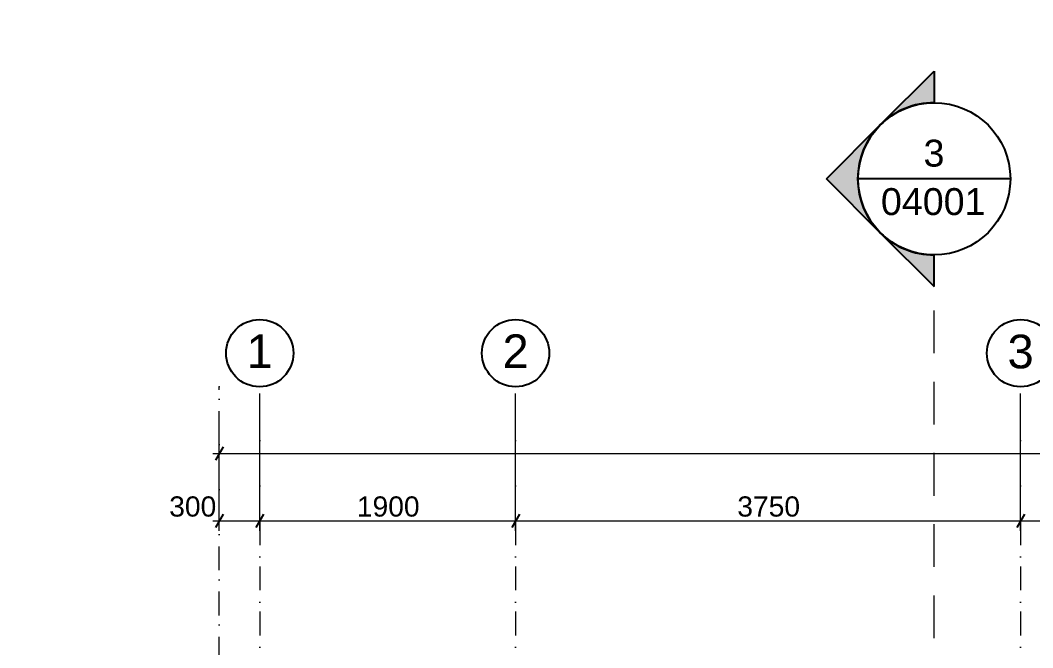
# Model space of a CAD drawing. Header units: millimetres. Extents: x -14278 to 101596, y -22378 to 34603.
# Drawn here: x -1778 to 5740, y 15831 to 20494 of the extents above; entities that cross this region are included whole.
import ezdxf
from ezdxf.enums import TextEntityAlignment as Align

# ---------------------------------------------------------------- set-up
doc = ezdxf.new("R2010")
doc.units = ezdxf.units.MM
doc.header["$MEASUREMENT"] = 0
doc.linetypes.add('Dot & Dashed', pattern=[335.138881, 176.388884, -88.194442, 0, -70.555556])
doc.linetypes.add('Long Dashed', pattern=[529.166651, 317.499995, -211.666656])
for name, color, linetype in [('A-Zz_60_50_80-P_MarkerSection', 7, 'Continuous'), ('NewA-Ee_30_60-M_Pavements', 7, 'Continuous'), ('NewA-SL-M_SpacesExternal', 7, 'Continuous'), ('NewA-Zz_20_20-D_DimensionGrid', 7, 'Continuous'), ('NewA-Zz_35_40_80-M_GridStructural', 7, 'Continuous'), ('NewA-Zz_50_10_70-P_BoundarySiteRed', 7, 'Continuous')]:
    doc.layers.add(name, color=color, linetype=linetype)
doc.styles.add('GENERATED_STYLE_1', font='')
doc.styles.get('GENERATED_STYLE_1').set_extended_font_data('Arial')
doc.dimstyles.new('GENERATED_STYLE__2', dxfattribs={"dimtxt": 150, "dimasz": 76, "dimexe": 0.18, "dimexo": 300, "dimgap": 0.09, "dimtad": 1, "dimtih": 1, "dimtoh": 1, "dimdec": 0, "dimzin": 0, "dimdsep": 46, "dimtxsty": 'GENERATED_STYLE_1', "dimblk": 'ARROWHEAD_2', "dimblk1": 'ARROWHEAD_2', "dimblk2": 'ARROWHEAD_2', "dimcen": 0.09, "dimclrd": 6, "dimclre": 6, "dimclrt": 7, "dimazin": 0, "dimtfac": 1, "dimtdec": 4, "dimtmove": 0, "dimatfit": 3, "dimfxl": 0, "dimtolj": 1, "dimtzin": 0, "dimarcsym": 0})

# ---------------------------------------------------------------- blocks, each defined once
blk = doc.blocks.new('BUILDING SITE_Site_28_1', base_point=(-3334.4, -767))
at = {"layer": 'NewA-SL-M_SpacesExternal', "color": 253, "linetype": 'Continuous', "lineweight": 13}
blk.add_arc((14339.9, 6112.3), 28490.7, 121.33096, 152.68976, dxfattribs=at)
at = {"layer": 'NewA-SL-M_SpacesExternal', "color": 5, "lineweight": 70, "style": 'GENERATED_STYLE_1'}
for tag, height, p in [('ROOM_NAME', 200, (-4325.1, -459.1)), ('ROOM_NUMBER', 150, (-4325.1, -762)), ('adj_text', 150, (-4325.1, -997.7))]:
    blk.add_attdef(tag, text='', height=height, dxfattribs=at).set_placement(p, align=Align.TOP_LEFT)
blk = doc.blocks.new('Mesh_1_1', base_point=(14339.9, 34603))
at = {"layer": 'NewA-Ee_30_60-M_Pavements', "color": 254, "linetype": 'Continuous', "lineweight": 13, "flags": 128}
blk.add_lwpolyline([(14339.9, 34603, -0.414214), (42830.6, 6112.3, -0.414214), (14339.9, -22378.4, -0.414214), (-14150.7, 6112.3, -0.414214)], format="xyb", close=True, dxfattribs=at)
blk = doc.blocks.new('Standard grid marker')
at = {"layer": 'NewA-Zz_35_40_80-M_GridStructural', "color": 6, "linetype": 'Dot & Dashed', "lineweight": 13}
for q in [(18130.8, 0), (0, 0)]:
    blk.add_line((1000, 0), q, dxfattribs=at)
at = {"layer": 'NewA-Zz_35_40_80-M_GridStructural', "linetype": 'Continuous'}
blk.add_circle((-250, 0), 250, dxfattribs=at)
at = {"layer": 'NewA-Zz_35_40_80-M_GridStructural', "color": 6, "linetype": 'Dot & Dashed', "lineweight": 13}
blk.add_point((1000, 0), dxfattribs=at)
blk.add_point((1000, 0), dxfattribs=at)
at = {"layer": 'NewA-Zz_35_40_80-M_GridStructural', "style": 'GENERATED_STYLE_1'}
blk.add_attdef('AC_MarkerText_1', text='', height=250, rotation=90, dxfattribs=at).set_placement((-250, 14.3), align=Align.MIDDLE_CENTER)
blk = doc.blocks.new('Standard grid marker_3')
at = {"layer": 'NewA-Zz_35_40_80-M_GridStructural', "color": 6, "linetype": 'Dot & Dashed', "lineweight": 13}
blk.add_line((0, 0), (19130.8, 0), dxfattribs=at)
blk.add_point((19130.8, 0), dxfattribs=at)
blk = doc.blocks.new('*D355')
at = {"layer": 'NewA-Zz_20_20-D_DimensionGrid', "color": 6, "linetype": 'Continuous', "lineweight": 13}
for p, q in [((-300, 17198.9), (-300, 17470.2)), ((35150, 17198.9), (35150, 17470.2)), ((-348.9, 17273.9), (-300, 17273.9)), ((-300, 17273.9), (35150, 17273.9)), ((35150, 17273.9), (35198.9, 17273.9))]:
    blk.add_line(p, q, dxfattribs=at)
at = {"layer": 'NewA-Zz_20_20-D_DimensionGrid', "linetype": 'Continuous'}
for p, q in [((-271.1, 17323.9), (-328.9, 17223.9)), ((35121.1, 17223.9), (35178.9, 17323.9))]:
    blk.add_line(p, q, dxfattribs=at)
at = {"layer": 'NewA-Zz_20_20-D_DimensionGrid', "insert": (17139, 17303.9), "char_height": 150, "attachment_point": 7, "style": 'GENERATED_STYLE_1'}
blk.add_mtext('\\A1;{\\fArial|b0|i0|c0|p34;35450}', dxfattribs=at)
blk = doc.blocks.new('ARROWHEAD_2')
at = {"color": 0, "linetype": 'Continuous', "lineweight": 0}
for p, q in [((0, 0), (-1, 0)), ((-0.378, -0.655), (0.378, 0.655))]:
    blk.add_line(p, q, dxfattribs=at)
blk = doc.blocks.new('*D356')
at = {"layer": 'NewA-Zz_20_20-D_DimensionGrid', "color": 6, "linetype": 'Continuous', "lineweight": 13}
for p, q in [((0, 16698.8), (0, 17720.2)), ((-300, 16698.8), (-300, 17470.2)), ((-348.9, 16773.8), (-300, 16773.8)), ((-300, 16773.8), (0, 16773.8)), ((0, 16773.8), (1900, 16773.8))]:
    blk.add_line(p, q, dxfattribs=at)
at = {"layer": 'NewA-Zz_20_20-D_DimensionGrid', "linetype": 'Continuous'}
for p, q in [((-271.1, 16823.8), (-328.9, 16723.8)), ((28.9, 16823.8), (-28.9, 16723.8))]:
    blk.add_line(p, q, dxfattribs=at)
at = {"layer": 'NewA-Zz_20_20-D_DimensionGrid', "insert": (-672.1, 16803.8), "char_height": 150, "attachment_point": 7, "style": 'GENERATED_STYLE_1'}
blk.add_mtext('\\A1;{\\fArial|b0|i0|c0|p34;300}', dxfattribs=at)
blk = doc.blocks.new('*D357')
at = {"layer": 'NewA-Zz_20_20-D_DimensionGrid', "color": 6, "linetype": 'Continuous', "lineweight": 13}
for p, q in [((1900, 16698.8), (1900, 17720.2)), ((0, 16773.8), (1900, 16773.8)), ((1900, 16773.8), (5650, 16773.8))]:
    blk.add_line(p, q, dxfattribs=at)
at = {"layer": 'NewA-Zz_20_20-D_DimensionGrid', "linetype": 'Continuous'}
for p, q in [((28.9, 16823.8), (-28.9, 16723.8)), ((1928.9, 16823.8), (1871.1, 16723.8))]:
    blk.add_line(p, q, dxfattribs=at)
at = {"layer": 'NewA-Zz_20_20-D_DimensionGrid', "insert": (721.2, 16803.8), "char_height": 150, "attachment_point": 7, "style": 'GENERATED_STYLE_1'}
blk.add_mtext('\\A1;{\\fArial|b0|i0|c0|p34;1900}', dxfattribs=at)
blk = doc.blocks.new('*D358')
at = {"layer": 'NewA-Zz_20_20-D_DimensionGrid', "linetype": 'Continuous'}
for p, q in [((1928.9, 16823.8), (1871.1, 16723.8)), ((5678.9, 16823.8), (5621.1, 16723.8))]:
    blk.add_line(p, q, dxfattribs=at)
at = {"layer": 'NewA-Zz_20_20-D_DimensionGrid', "color": 6, "linetype": 'Continuous', "lineweight": 13}
blk.add_line((1900, 16773.8), (5650, 16773.8), dxfattribs=at)
at = {"layer": 'NewA-Zz_20_20-D_DimensionGrid', "insert": (3546.2, 16803.8), "char_height": 150, "attachment_point": 7, "style": 'GENERATED_STYLE_1'}
blk.add_mtext('\\A1;{\\fArial|b0|i0|c0|p34;3750}', dxfattribs=at)
blk = doc.blocks.new('*D359')
at = {"layer": 'NewA-Zz_20_20-D_DimensionGrid', "color": 6, "linetype": 'Continuous', "lineweight": 13}
for p, q in [((5650, 16698.8), (5650, 17720.2)), ((8350, 16698.8), (8350, 17720.2)), ((1900, 16773.8), (5650, 16773.8)), ((5650, 16773.8), (8350, 16773.8))]:
    blk.add_line(p, q, dxfattribs=at)
at = {"layer": 'NewA-Zz_20_20-D_DimensionGrid', "linetype": 'Continuous'}
for p, q in [((5678.9, 16823.8), (5621.1, 16723.8)), ((8378.9, 16823.8), (8321.1, 16723.8))]:
    blk.add_line(p, q, dxfattribs=at)
at = {"layer": 'NewA-Zz_20_20-D_DimensionGrid', "insert": (6771.2, 16803.8), "char_height": 150, "attachment_point": 7, "style": 'GENERATED_STYLE_1'}
blk.add_mtext('\\A1;{\\fArial|b0|i0|c0|p34;2700}', dxfattribs=at)
blk = doc.blocks.new('Cutting Plane_9_1', base_point=(5008, -2269))
at = {"layer": 'A-Zz_60_50_80-P_MarkerSection', "linetype": 'Continuous'}
for points in [[(5008, 20115.3), (5008, 19881, 0.198912), (4608, 19715.3)], [(4608, 19715.3, 0.414214), (4608, 18915.3), (4208, 19315.3)], [(5008, 18515.3), (5008, 18749.6, -0.198912), (4608, 18915.3)]]:
    blk.add_hatch(color=256, dxfattribs=at).paths.add_polyline_path(points)
for p, q in [((4608, 19715.3), (5008, 20115.3)), ((5008, 20115.3), (5008, 19881)), ((4208, 19315.3), (4608, 19715.3)), ((4608, 18915.3), (4208, 19315.3)), ((5573.7, 19315.3), (4442.4, 19315.3)), ((4608, 18915.3), (5008, 18515.3)), ((5008, 18515.3), (5008, 18749.6))]:
    blk.add_line(p, q, dxfattribs=at)
at = {"layer": 'A-Zz_60_50_80-P_MarkerSection', "color": 6, "linetype": 'Long Dashed', "lineweight": 13}
blk.add_line((5008, 14315.3), (5008, 18515.3), dxfattribs=at)
at = {"layer": 'A-Zz_60_50_80-P_MarkerSection', "linetype": 'Continuous'}
blk.add_circle((5008, 19315.3), 565.7, dxfattribs=at)
for start, end in [(90, 135), (135, 225), (225, 270)]:
    blk.add_arc((5008, 19315.3), 565.7, start, end, dxfattribs=at)
at = {"layer": 'A-Zz_60_50_80-P_MarkerSection', "char_height": 200, "attachment_point": 9, "style": 'GENERATED_STYLE_1'}
for s, insert in [('\\A1;{\\fArial|b0|i0|c0|p34;3}', (5084.3, 19403.3)), ('\\A1;{\\fArial|b0|i0|c0|p34;04001}', (5389.4, 19043.4))]:
    blk.add_mtext(s, dxfattribs=dict(at, insert=insert))

msp = doc.modelspace()

# ---------------------------------------------------------------- linework, layer by layer
at = {"layer": 'NewA-Zz_50_10_70-P_BoundarySiteRed', "color": 1, "linetype": 'Continuous', "lineweight": 140}
msp.add_circle((14339.9, 6112.3), 28490.7, dxfattribs=at)

# ---------------------------------------------------------------- block references
at = {"layer": 'A-Zz_60_50_80-P_MarkerSection', "color": 6, "lineweight": 13}
msp.add_blockref('Cutting Plane_9_1', (5008, -2269), dxfattribs=at)
at = {"layer": 'NewA-Ee_30_60-M_Pavements', "color": 254, "lineweight": 13}
msp.add_blockref('Mesh_1_1', (14339.9, 34603), dxfattribs=at)
at = {"layer": 'NewA-SL-M_SpacesExternal', "linetype": 'Continuous'}
msp.add_blockref('BUILDING SITE_Site_28_1', (-3334.4, -767), dxfattribs=at)
at = {"layer": 'NewA-Zz_35_40_80-M_GridStructural', "color": 1, "linetype": 'Continuous', "lineweight": 18}
ref = msp.add_blockref('Standard grid marker', (0, 17770.2), dxfattribs=dict(at, zscale=1000, rotation=270))
ref.add_attrib('AC_MarkerText_1', '1', dxfattribs={"color": 7, "height": 250, "rotation": 360, "style": 'GENERATED_STYLE_1'}).set_placement((0, 18034.5), align=Align.MIDDLE_CENTER)
ref = msp.add_blockref('Standard grid marker', (1900, 17770.2), dxfattribs=dict(at, zscale=1000, rotation=270))
ref.add_attrib('AC_MarkerText_1', '2', dxfattribs={"color": 7, "height": 250, "rotation": 360, "style": 'GENERATED_STYLE_1'}).set_placement((1900, 18034.5), align=Align.MIDDLE_CENTER)
ref = msp.add_blockref('Standard grid marker', (5650, 17770.2), dxfattribs=dict(at, zscale=1000, rotation=270))
ref.add_attrib('AC_MarkerText_1', '3', dxfattribs={"color": 7, "height": 250, "rotation": 360, "style": 'GENERATED_STYLE_1'}).set_placement((5650, 18032.3), align=Align.MIDDLE_CENTER)
at = {"layer": 'NewA-Zz_35_40_80-M_GridStructural', "color": 1, "linetype": 'Continuous', "lineweight": 18, "zscale": 1000, "rotation": 90}
msp.add_blockref('Standard grid marker_3', (-300, -1360.6), dxfattribs=at)

# ---------------------------------------------------------------- dimensions: what is measured, and where the dimension line sits
at = {"layer": 'NewA-Zz_20_20-D_DimensionGrid', "color": 6, "linetype": 'Continuous', "lineweight": 13}
for base, p1, p2, picture, middle in [((0, 16773.8), (-300, 17770.2), (0, 18020.2), '*D356', (-495.5, 16878.8)), ((1900, 16773.8), (0, 18020.2), (1900, 18020.2), '*D357', (956.7, 16878.8)), ((5650, 16773.8), (1900, 18020.2), (5650, 18020.2), '*D358', (3781.7, 16878.8)), ((8350, 16773.8), (5650, 18020.2), (8350, 18020.2), '*D359', (7006.7, 16878.8)), ((35150, 17273.9), (-300, 17770.2), (35150, 17770.2), '*D355', (17433.3, 17378.9))]:
    dim = msp.add_linear_dim(base=base, p1=p1, p2=p2, dimstyle='GENERATED_STYLE__2', dxfattribs=at)
    dim.commit()
    dim.dimension.update_dxf_attribs({"geometry": picture, "text_midpoint": middle, "dimtype": 160})

doc.saveas('drawing.dxf')
